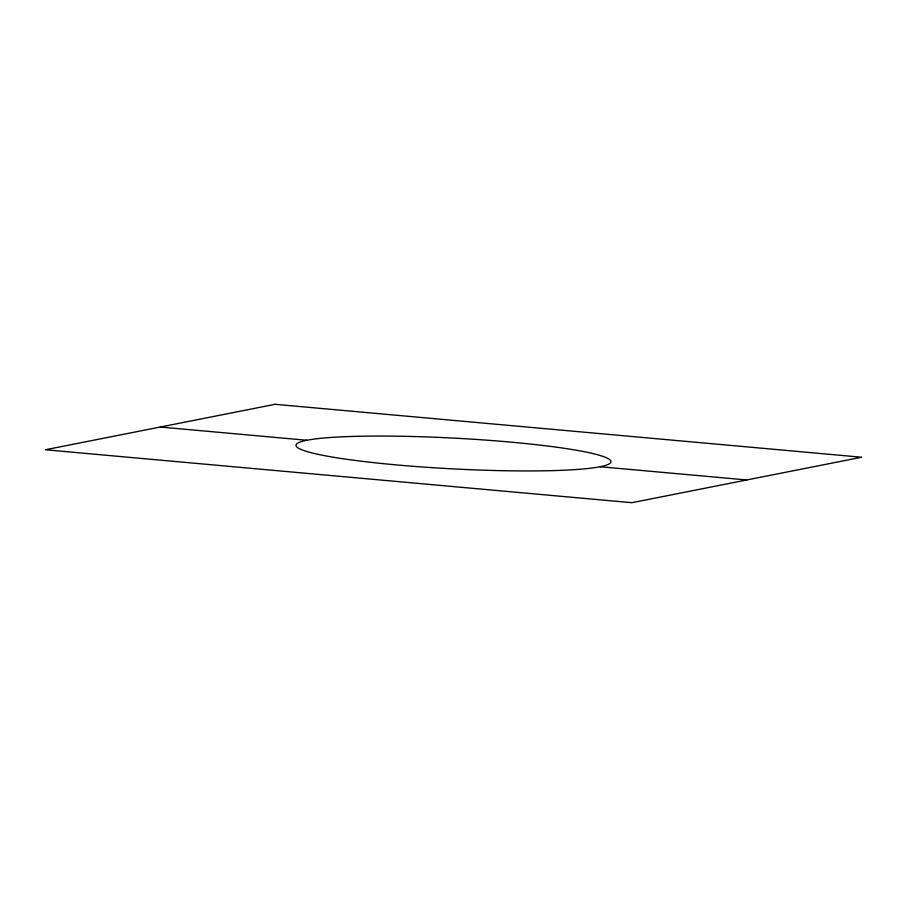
<?xml version="1.0" encoding="UTF-8"?>
<svg xmlns="http://www.w3.org/2000/svg" width="907" height="907" viewBox="0 0 907 907"><rect width="100%" height="100%" fill="white"/><g stroke="black" fill="none" stroke-linecap="round" stroke-linejoin="round"><path stroke-width="1.36" d="M160.233 427.038L306.872 440.269M600.128 466.731L746.767 479.962M275.127 404.307L45.35 449.77L631.873 502.693L861.65 457.23L275.127 404.307M372.539 462.513A157.693 15.385 3 0 0 610.955 461.924A157.693 15.385 3 0 0 377.006 436.063A157.693 15.385 3 0 0 372.539 462.513"/></g></svg>
